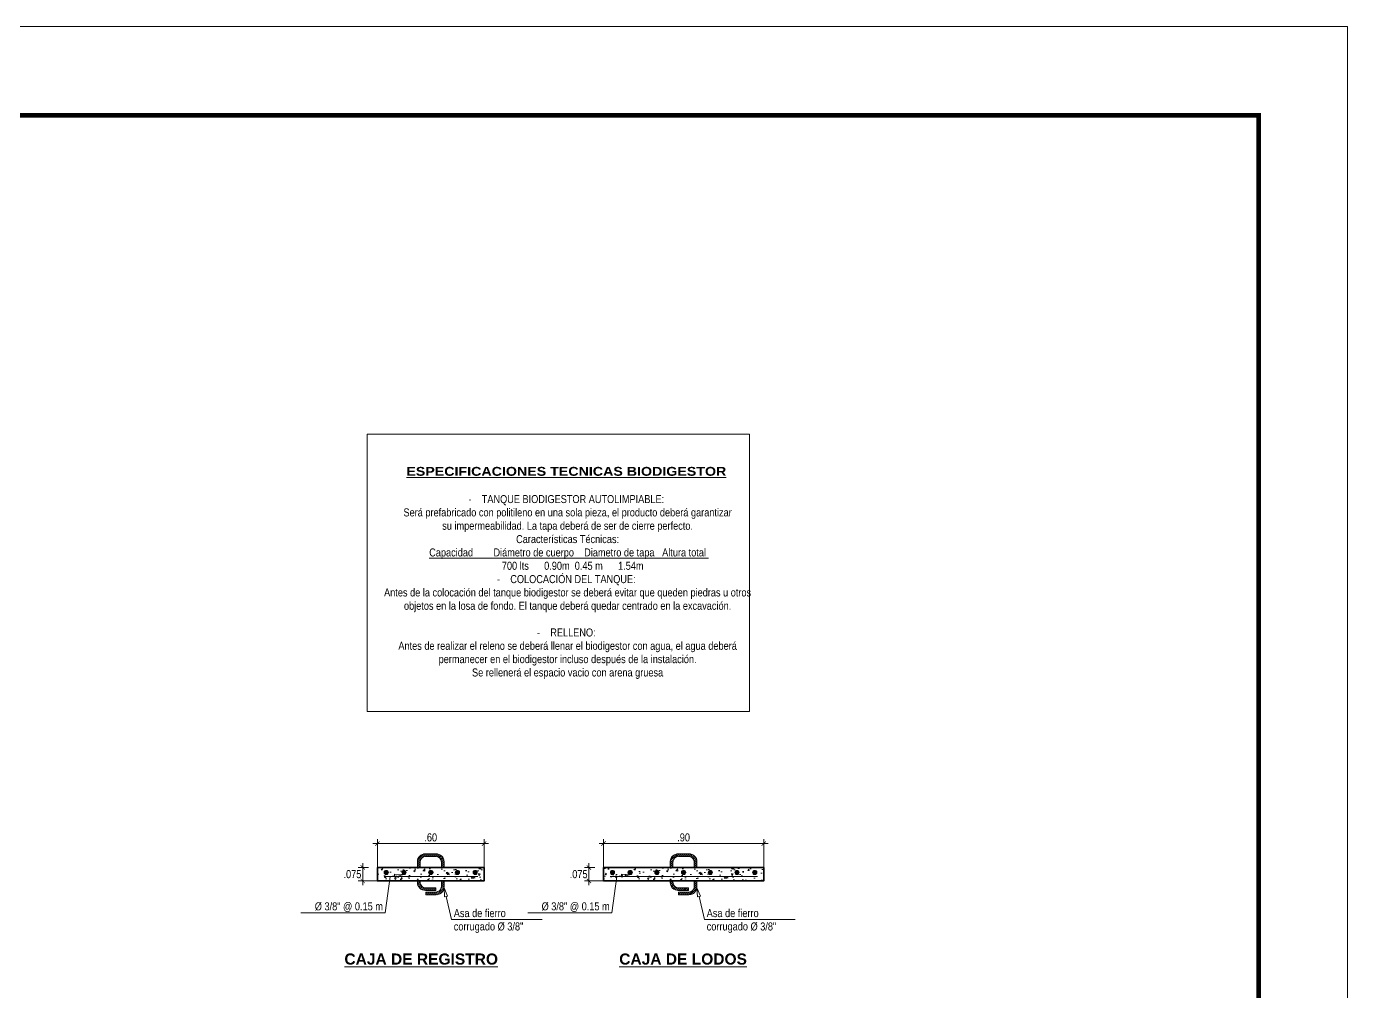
# Model space of a CAD drawing. Header units: metres. Extents: x 0 to 1935, y 0 to 1529.
# Drawn here: x 1921.28 to 1928.7, y 1480.17 to 1485.6 of the extents above; entities that cross this region are included whole.
import ezdxf
from ezdxf import colors
from ezdxf.entities.mleader import LeaderData, LeaderLine
from ezdxf.math import Vec2, Vec3

# ---------------------------------------------------------------- set-up
doc = ezdxf.new("R2010")
doc.units = ezdxf.units.M
doc.header["$LTSCALE"] = 0.005
for name, color, linetype, lineweight in [('-Acero', 152, 'Continuous', 9), ('-Achurado', 251, 'Continuous', 5), ('-Acotado', 251, 'Continuous', 5), ('-Corte', 7, 'Continuous', 35), ('-Cuadro', 7, 'Continuous', 20), ('-Textos', 7, 'Continuous', 20), ('-Vista', 148, 'Continuous', 9)]:
    doc.layers.add(name, color=color, linetype=linetype, lineweight=lineweight)
doc.styles.add('-Arial Narrow', font='ARIALN.TTF')
doc.dimstyles.new('Esc 1_25', dxfattribs={"dimscale": 0.025, "dimtxt": 1.8, "dimasz": 1, "dimexe": 1, "dimexo": 2, "dimgap": 0.45, "dimtad": 2, "dimtih": 1, "dimtoh": 1, "dimzin": 4, "dimdsep": 46, "dimtxsty": '-Arial Narrow', "dimblk": 'ARCHTICK', "dimcen": 1, "dimdle": 1, "dimclrd": 256, "dimclre": 256, "dimclrt": 7, "dimadec": 0, "dimazin": 0, "dimtfac": 1, "dimtix": 1, "dimtmove": 1, "dimatfit": 2, "dimldrblk": 'ARCHTICK', "dimfxl": 1, "dimtolj": 2, "dimlwd": 5, "dimlwe": 0, "dimarcsym": 0})

# ---------------------------------------------------------------- blocks, each defined once
blk = doc.blocks.new('Hoja A2 1 en 1000')
at = {"layer": '-Cuadro', "color": 0}
blk.add_lwpolyline([(594, 0), (594, 420.04), (0, 420.04), (0, 0)], close=True, dxfattribs=at)
at = {"layer": '-Cuadro', "color": 0, "const_width": 1}
blk.add_lwpolyline([(20, 20), (574, 20), (574, 400.04), (20, 400.04)], close=True, dxfattribs=at)
blk = doc.blocks.new('Asa de fierro corrugado')
at = {"layer": '-Vista'}
h = blk.add_hatch(dxfattribs=at)
h.set_pattern_fill('ANSI31', color=256, scale=0.0025)
h.set_pattern_definition([(45, (-1549.186777, -1467.416816), (-0.005612660076, 0.005612660076), [])])
h.paths.add_polyline_path([(0.06, 0.0302), (0.06, 0), (0.075, 0), (0.075, 0.0323, 0.414214), (0.03, 0.0773), (-0.03, 0.0773, 0.414214), (-0.075, 0.0323), (-0.075, 0), (-0.06, 0), (-0.06, 0.0302, -0.414214), (-0.0279, 0.0623), (0.0279, 0.0623, -0.414214)])
h.paths.add_polyline_path([(0.075, -0.1081), (0.075, -0.075), (0.06, -0.075), (0.06, -0.106, -0.414214), (0.0279, -0.1381), (-0.0279, -0.1381), (-0.0279, -0.1531), (0.03, -0.1531, 0.414214)])
h.paths.add_polyline_path([(-0.06, -0.0822), (-0.06, -0.075), (-0.075, -0.075), (-0.075, -0.0842, 0.414214), (-0.03, -0.1292), (0.0279, -0.1292), (0.0279, -0.1142), (-0.0279, -0.1142, -0.414214)])
for p, q in [((0.03, 0.0773), (-0.03, 0.0773)), ((-0.075, 0.0323), (-0.075, 0)), ((-0.06, 0), (-0.06, 0.0302)), ((-0.0279, 0.0623), (0.0279, 0.0623)), ((0.06, 0.0302), (0.06, 0)), ((0.075, 0), (0.075, 0.0323)), ((-0.075, 0), (-0.06, 0)), ((0.06, 0), (0.075, 0)), ((-0.075, -0.075), (-0.06, -0.075)), ((-0.025, -0.0756), (-0.0244, -0.075)), ((0.075, -0.075), (0.06, -0.075))]:
    blk.add_line(p, q, dxfattribs=at)
for points in [[(-0.06, -0.075), (-0.06, -0.0822, 0.414214), (-0.0279, -0.1142), (0.0279, -0.1142), (0.0279, -0.1292), (-0.03, -0.1292, -0.414214), (-0.075, -0.0842), (-0.075, -0.075)], [(0.06, -0.075), (0.06, -0.106, -0.414214), (0.0279, -0.1381), (-0.0279, -0.1381), (-0.0279, -0.1531), (0.03, -0.1531, 0.414214), (0.075, -0.1081), (0.075, -0.075)]]:
    blk.add_lwpolyline(points, format="xyb", dxfattribs=at)
for centre, radius, start, end in [((-0.03, 0.0323), 0.045, 90, 180), ((0.03, 0.0323), 0.045, 360, 90), ((-0.0279, 0.0302), 0.0321, 90, 180), ((0.0279, 0.0302), 0.0321, 360, 90)]:
    blk.add_arc(centre, radius, start, end, dxfattribs=at)
blk = doc.blocks.new('_ClosedBlank')
at = {"color": 0, "linetype": 'ByBlock', "lineweight": -2}
for p, q in [((-1, 0.17), (0, 0)), ((-1, 0.17), (-1, -0.17)), ((0, 0), (-1, -0.17))]:
    blk.add_line(p, q, dxfattribs=at)
blk = doc.blocks.new('_ArchTick')
at = {"color": 0, "linetype": 'ByBlock', "const_width": 0.15}
blk.add_lwpolyline([(-0.5, -0.5), (0.5, 0.5)], dxfattribs=at)
blk = doc.blocks.new('*D449')
at = {"layer": '-Acotado', "lineweight": 0, "transparency": 16777216}
for p, q in [((1924.4707, 1480.8684), (1924.4135, 1480.8684)), ((1924.5207, 1480.7934), (1924.4135, 1480.7934))]:
    blk.add_line(p, q, dxfattribs=at)
at = {"layer": '-Acotado', "lineweight": 5, "transparency": 16777216}
blk.add_line((1924.4385, 1480.7684), (1924.4385, 1480.8934), dxfattribs=at)
at = {"layer": 'Defpoints', "color": 0, "transparency": 16777216}
for p in [(1924.4385, 1480.8684), (1924.5207, 1480.8684), (1924.5707, 1480.7934)]:
    blk.add_point(p, dxfattribs=at)
at = {"layer": '-Acotado', "lineweight": 5, "transparency": 16777216, "xscale": 0.025, "yscale": 0.025, "zscale": 0.025}
for p, rotation in [((1924.4385, 1480.8684), 90), ((1924.4385, 1480.7934), 270)]:
    blk.add_blockref('_ArchTick', p, dxfattribs=dict(at, rotation=rotation))
at = {"layer": '-Acotado', "color": 7, "transparency": 16777216, "insert": (1924.3805, 1480.8309), "char_height": 0.045, "attachment_point": 5, "style": '-Arial Narrow'}
blk.add_mtext('\\A2;.075', dxfattribs=at)
blk = doc.blocks.new('*D425')
at = {"layer": '-Acotado', "lineweight": 5, "transparency": 16777216}
blk.add_line((1924.4957, 1481.0032), (1925.4457, 1481.0032), dxfattribs=at)
at = {"layer": '-Acotado', "lineweight": 0, "transparency": 16777216}
for p, q in [((1924.5207, 1480.8434), (1924.5207, 1481.0282)), ((1925.4207, 1480.8434), (1925.4207, 1481.0282))]:
    blk.add_line(p, q, dxfattribs=at)
at = {"layer": 'Defpoints', "color": 0, "transparency": 16777216}
for p in [(1925.4207, 1481.0032), (1924.5207, 1480.7934), (1925.4207, 1480.7934)]:
    blk.add_point(p, dxfattribs=at)
at = {"layer": '-Acotado', "lineweight": 5, "transparency": 16777216, "xscale": 0.025, "yscale": 0.025, "zscale": 0.025, "rotation": 180}
blk.add_blockref('_ArchTick', (1924.5207, 1481.0032), dxfattribs=at)
at = {"layer": '-Acotado', "lineweight": 5, "transparency": 16777216, "xscale": 0.025, "yscale": 0.025, "zscale": 0.025}
blk.add_blockref('_ArchTick', (1925.4207, 1481.0032), dxfattribs=at)
at = {"layer": '-Acotado', "color": 7, "transparency": 16777216, "insert": (1924.9707, 1481.0374), "char_height": 0.045, "attachment_point": 5, "style": '-Arial Narrow'}
blk.add_mtext('\\A2;.90', dxfattribs=at)
blk = doc.blocks.new('*D450')
at = {"layer": '-Acotado', "lineweight": 0, "transparency": 16777216}
for p, q in [((1923.1989, 1480.8684), (1923.1416, 1480.8684)), ((1923.2489, 1480.7934), (1923.1416, 1480.7934))]:
    blk.add_line(p, q, dxfattribs=at)
at = {"layer": '-Acotado', "lineweight": 5, "transparency": 16777216}
blk.add_line((1923.1666, 1480.7684), (1923.1666, 1480.8934), dxfattribs=at)
at = {"layer": 'Defpoints', "color": 0, "transparency": 16777216}
for p in [(1923.1666, 1480.8684), (1923.2489, 1480.8684), (1923.2989, 1480.7934)]:
    blk.add_point(p, dxfattribs=at)
at = {"layer": '-Acotado', "lineweight": 5, "transparency": 16777216, "xscale": 0.025, "yscale": 0.025, "zscale": 0.025}
for p, rotation in [((1923.1666, 1480.8684), 90), ((1923.1666, 1480.7934), 270)]:
    blk.add_blockref('_ArchTick', p, dxfattribs=dict(at, rotation=rotation))
at = {"layer": '-Acotado', "color": 7, "transparency": 16777216, "insert": (1923.1087, 1480.8309), "char_height": 0.045, "attachment_point": 5, "style": '-Arial Narrow'}
blk.add_mtext('\\A2;.075', dxfattribs=at)
blk = doc.blocks.new('*D385')
at = {"layer": '-Acotado', "lineweight": 5, "transparency": 16777216}
blk.add_line((1923.2239, 1481.0032), (1923.8739, 1481.0032), dxfattribs=at)
at = {"layer": '-Acotado', "lineweight": 0, "transparency": 16777216}
for p, q in [((1923.2489, 1480.8434), (1923.2489, 1481.0282)), ((1923.8489, 1480.8434), (1923.8489, 1481.0282))]:
    blk.add_line(p, q, dxfattribs=at)
at = {"layer": 'Defpoints', "color": 0, "transparency": 16777216}
for p in [(1923.8489, 1481.0032), (1923.2489, 1480.7934), (1923.8489, 1480.7934)]:
    blk.add_point(p, dxfattribs=at)
at = {"layer": '-Acotado', "lineweight": 5, "transparency": 16777216, "xscale": 0.025, "yscale": 0.025, "zscale": 0.025, "rotation": 180}
blk.add_blockref('_ArchTick', (1923.2489, 1481.0032), dxfattribs=at)
at = {"layer": '-Acotado', "lineweight": 5, "transparency": 16777216, "xscale": 0.025, "yscale": 0.025, "zscale": 0.025}
blk.add_blockref('_ArchTick', (1923.8489, 1481.0032), dxfattribs=at)
at = {"layer": '-Acotado', "color": 7, "transparency": 16777216, "insert": (1923.5489, 1481.0374), "char_height": 0.045, "attachment_point": 5, "style": '-Arial Narrow'}
blk.add_mtext('\\A2;.60', dxfattribs=at)

msp = doc.modelspace()

# ---------------------------------------------------------------- hatches: boundary and pattern name
at = {"layer": '-Acero', "ltscale": 3}
for points in [[(1923.2989, 1480.85244, 1), (1923.2989, 1480.82844, 1)], [(1923.3989, 1480.85244, 1), (1923.3989, 1480.82844, 1)], [(1923.5489, 1480.85244, 1), (1923.5489, 1480.82844, 1)], [(1923.6989, 1480.85244, 1), (1923.6989, 1480.82844, 1)], [(1923.7989, 1480.85244, 1), (1923.7989, 1480.82844, 1)], [(1924.57071, 1480.85244, 1), (1924.57071, 1480.82844, 1)], [(1924.67071, 1480.85244, 1), (1924.67071, 1480.82844, 1)], [(1924.82071, 1480.85244, 1), (1924.82071, 1480.82844, 1)], [(1924.97071, 1480.85244, 1), (1924.97071, 1480.82844, 1)], [(1925.12071, 1480.85244, 1), (1925.12071, 1480.82844, 1)], [(1925.27071, 1480.85244, -1), (1925.27071, 1480.82844, -1)], [(1925.37071, 1480.85244, 1), (1925.37071, 1480.82844, 1)], [(1925.37071, 1480.85244, -1), (1925.37071, 1480.82844, -1)]]:
    msp.add_hatch(color=256, dxfattribs=at).paths.add_polyline_path(points)
at = {"layer": '-Achurado'}
h = msp.add_hatch(dxfattribs=at)
h.set_pattern_fill('AR-CONC', color=256, scale=0.0005)
h.set_pattern_definition([(50, (342.360845, -5.434554), (0.0910923345, -0.0079695428), [0.009525, -0.104775]), (355, (342.360845, -5.43455), (-0.0176217107, 0.0955284226), [0.00762, -0.083820292]), (100.4514447, (342.36844, -5.43522), (0.0734706235, 0.087558876), [0.0080950044, -0.0890451223]), (46.1842, (342.36084, -5.40915), (0.1355395204, -0.021021164), [0.0142875, -0.1571625]), (96.6355576, (342.37214, -5.4109), (0.118702067, 0.123713062), [0.012142512, -0.133567804]), (351.184151, (342.36084, -5.40915), (0.118702067, 0.123713062), [0.0114299835, -0.125729866]), (21, (342.373545, -5.415504), (0.0758071956, -0.051132599), [0.009525, -0.104775]), (326, (342.373545, -5.4155), (0.030901014, 0.092093983), [0.00762, -0.08382]), (71.451445, (342.37986, -5.419765), (0.1067082096, 0.0409613844), [0.0080950044, -0.0890449688]), (37.5, (342.360845, -5.434554), (0.00154430163, 0.04227751944), [0, -0.082804, 0, -0.08509, 0, -0.0841375]), (7.5, (342.360845, -5.434554), (0.0334098313, 0.0500902874), [0, -0.048514, 0, -0.080899, 0, -0.0320675]), (327.5, (342.332524, -5.434554), (0.0677952976, -0.002864372), [0, -0.03175, 0, -0.09906, 0, -0.131445]), (317.5, (342.319824, -5.434554), (0.0740645907, 0.0127132455), [0, -0.041275, 0, -0.065786, 0, -0.093345])])
h.paths.add_polyline_path([(1923.2489, 1480.86844), (1923.2489, 1480.79344), (1923.8489, 1480.79344), (1923.8489, 1480.86844)])
h = msp.add_hatch(dxfattribs=at)
h.set_pattern_fill('AR-CONC', color=256, scale=0.0005)
h.set_pattern_definition([(50, (343.78265, -5.434554), (0.0910923345, -0.0079695428), [0.009525, -0.104775]), (355, (343.78265, -5.43455), (-0.0176217107, 0.0955284226), [0.00762, -0.083820292]), (100.4514447, (343.79024, -5.43522), (0.0734706235, 0.087558876), [0.0080950044, -0.0890451223]), (46.1842, (343.78265, -5.40915), (0.1355395204, -0.021021164), [0.0142875, -0.1571625]), (96.6355576, (343.79394, -5.4109), (0.118702067, 0.123713062), [0.012142512, -0.133567804]), (351.184151, (343.78265, -5.40915), (0.118702067, 0.123713062), [0.0114299835, -0.125729866]), (21, (343.79535, -5.415504), (0.0758071956, -0.051132599), [0.009525, -0.104775]), (326, (343.79535, -5.4155), (0.030901014, 0.092093983), [0.00762, -0.08382]), (71.451445, (343.80167, -5.419765), (0.1067082096, 0.0409613844), [0.0080950044, -0.0890449688]), (37.5, (343.78265, -5.434554), (0.00154430163, 0.04227751944), [0, -0.082804, 0, -0.08509, 0, -0.0841375]), (7.5, (343.78265, -5.434554), (0.0334098313, 0.0500902874), [0, -0.048514, 0, -0.080899, 0, -0.0320675]), (327.5, (343.754327, -5.434554), (0.0677952976, -0.002864372), [0, -0.03175, 0, -0.09906, 0, -0.131445]), (317.5, (343.74163, -5.434554), (0.0740645907, 0.0127132455), [0, -0.041275, 0, -0.065786, 0, -0.093345])])
h.paths.add_polyline_path([(1924.52071, 1480.86844), (1924.52071, 1480.79344), (1925.42071, 1480.79344), (1925.42071, 1480.86844)])

# ---------------------------------------------------------------- linework, layer by layer
at = {"layer": '-Acero', "ltscale": 3}
for p, q in [((1923.28639, 1480.81844), (1923.8138, 1480.81844)), ((1924.55819, 1480.81844), (1925.3856, 1480.81844))]:
    msp.add_line(p, q, dxfattribs=at)
for centre in [(1923.2989, 1480.84044), (1923.3989, 1480.84044), (1923.5489, 1480.84044), (1923.6989, 1480.84044), (1923.7989, 1480.84044), (1924.57071, 1480.84044), (1924.67071, 1480.84044), (1924.82071, 1480.84044), (1924.97071, 1480.84044), (1925.12071, 1480.84044), (1925.27071, 1480.84044), (1925.37071, 1480.84044), (1925.37071, 1480.84044)]:
    msp.add_circle(centre, 0.012, dxfattribs=at)
at = {"layer": '-Corte', "ltscale": 3}
for points in [[(1923.2489, 1480.86844), (1923.2489, 1480.79344), (1923.8489, 1480.79344), (1923.8489, 1480.86844)], [(1924.52071, 1480.86844), (1924.52071, 1480.79344), (1925.42071, 1480.79344), (1925.42071, 1480.86844)]]:
    msp.add_lwpolyline(points, close=True, dxfattribs=at)
at = {"layer": '-Textos'}
msp.add_lwpolyline([(1923.19181, 1483.30517), (1925.3408, 1483.30517), (1925.3408, 1481.74516), (1923.19181, 1481.74516)], close=True, dxfattribs=at)

# ---------------------------------------------------------------- block references
at = {"layer": '-Acotado'}
for p in [(1923.5489, 1480.86844), (1924.97071, 1480.86844)]:
    msp.add_blockref('Asa de fierro corrugado', p, dxfattribs=at)
at = {"xscale": 0.025, "yscale": 0.025, "zscale": 0.025}
msp.add_blockref('Hoja A2 1 en 1000', (1913.85329, 1475.09727), dxfattribs=at)

# ---------------------------------------------------------------- texts
at = {"layer": '-Textos', "insert": (1923.19181, 1482.52517), "char_height": 0.045, "width": 2.1489838, "attachment_point": 4, "style": '-Arial Narrow'}
msp.add_mtext('\\A1;\\pxl2,qc;{\\fArial Black|b1|i0|c0|p34;\\H1.1111x;\\LESPECIFICACIONES TECNICAS BIODIGESTOR\\P\\pql;\\H0.9x;\\P}-    TANQUE BIODIGESTOR AUTOLIMPIABLE:\\P\\pi-1,l3,t3;^ISerá prefabricado con politileno en una sola pieza, el producto deberá garantizar\\P\\pi-3,l5;^Isu impermeabilidad. La tapa deberá de ser de cierre perfecto.\\P^ICaracterísticas Técnicas:\\P^I^I{\\LCapacidad}^I       {\\LDiámetro de cuerpo}    {\\LDiametro de tapa}   {\\LAltura total}^I^I{\\L\\P\\pi-4,l6;}          ^I700 lts^I^I    0.90m^I^I0.45 m^I   ^I 1.54m^I^I^I^I^I^I^I\\P\\pi-3,l5;-    COLOCACIÓN DEL TANQUE:\\P\\pi-1,l3;^IAntes de la colocación del tanque biodigestor se deberá evitar que queden piedras u otros\\P\\pi-3,l5;^Iobjetos en la losa de fondo. El tanque deberá quedar centrado en la excavación.\\P\\pi0,l2,tz;{\\H0.99998x;\\P-    RELLENO:\\P\\pi-3,l5,t3;^IAntes de realizar el releno se deberá llenar el biodigestor con agua, el agua deberá\\P^Ipermanecer en el biodigestor incluso después de la instalación.\\P^ISe rellenerá el espacio vacio con arena gruesa\\fTimes New Roman|b0|i0|c0|p18;                }', dxfattribs=at)
at = {"layer": '-Textos', "char_height": 0.09375, "attachment_point": 5, "style": '-Arial Narrow'}
for s, insert in [('{\\fArial|b1|i0|c0|p34;\\H0.66667x;\\LCAJA DE REGISTRO}', (1923.49538, 1480.35318)), ('{\\fArial|b1|i0|c0|p34;\\H0.66667x;\\LCAJA DE LODOS}', (1924.96758, 1480.35318))]:
    msp.add_mtext(s, dxfattribs=dict(at, insert=insert))

# ---------------------------------------------------------------- dimensions: what is measured, and where the dimension line sits
at = {"layer": '-Acotado'}
for base, p1, p2, picture, middle in [((1923.8489, 1481.0032), (1923.2489, 1480.79344), (1923.8489, 1480.79344), '*D385', (1923.5489, 1481.03742)), ((1925.42071, 1481.0032), (1924.52071, 1480.79344), (1925.42071, 1480.79344), '*D425', (1924.97071, 1481.03742))]:
    dim = msp.add_linear_dim(base=base, p1=p1, p2=p2, dimstyle='Esc 1_25', override={"dimtmove": 0}, dxfattribs=at)
    dim.commit()
    dim.dimension.update_dxf_attribs({"geometry": picture, "text_midpoint": middle})
for base, p1, p2, picture, middle in [((1923.16665, 1480.86844), (1923.2989, 1480.79344), (1923.2489, 1480.86844), '*D450', (1923.10868, 1480.83094)), ((1924.43845, 1480.86844), (1924.57071, 1480.79344), (1924.52071, 1480.86844), '*D449', (1924.38048, 1480.83094))]:
    dim = msp.add_linear_dim(base=base, p1=p1, p2=p2, angle=90, dimstyle='Esc 1_25', override={"dimdec": 3}, dxfattribs=at)
    dim.commit()
    dim.dimension.update_dxf_attribs({"geometry": picture, "text_midpoint": middle})

# ---------------------------------------------------------------- leaders
ml = msp.add_multileader_mtext('Standard', dxfattribs=at)
ml.set_content('%%C 3/8" @ 0.15 m', color=7, style='-Arial Narrow')
ml.set_leader_properties(color=7, linetype='ByLayer', lineweight=0)
ml.set_arrow_properties(name='CLOSEDBLANK')
ml.build(insert=Vec2(0, 0))
ml.multileader.update_dxf_attribs({"has_dogleg": 0, "text_left_attachment_type": 6, "text_right_attachment_type": 6, "dogleg_length": 0, "arrow_head_size": 0.05, "scale": 0.025})
ctx = ml.context
ctx.base_point, ctx.scale, ctx.char_height, ctx.arrow_head_size, ctx.landing_gap_size, ctx.plane_origin = Vec3(1922.89029, 1480.61431), 0.025, 0.045, 0.05, 0.0125, Vec3(1923.53388, 1480.29603)
ctx.left_attachment, ctx.right_attachment, ctx.text_align_type = 6, 6, 2
notes = []
notes.append((ctx, [(0, (1, 1, 0), (1923.29278, 1480.61431), (-1, 0), 0, [(1, [(1923.39642, 1480.82844), (1923.32134, 1480.81844)], 0, [])])]))
ctx.mtext.insert, ctx.mtext.alignment, ctx.mtext.flow_direction = Vec3(1923.28028, 1480.67254), 3, 5
ml = msp.add_multileader_mtext('Standard', dxfattribs=at)
ml.set_content('%%C 3/8" @ 0.15 m', color=7, style='-Arial Narrow')
ml.set_leader_properties(color=7, linetype='ByLayer', lineweight=0)
ml.set_arrow_properties(name='CLOSEDBLANK')
ml.build(insert=Vec2(0, 0))
ml.multileader.update_dxf_attribs({"has_dogleg": 0, "text_left_attachment_type": 6, "text_right_attachment_type": 6, "dogleg_length": 0, "arrow_head_size": 0.05, "scale": 0.025})
ctx = ml.context
ctx.base_point, ctx.scale, ctx.char_height, ctx.arrow_head_size, ctx.landing_gap_size, ctx.plane_origin = Vec3(1924.1651, 1480.61431), 0.025, 0.045, 0.05, 0.0125, Vec3(1924.8087, 1480.29603)
ctx.left_attachment, ctx.right_attachment, ctx.text_align_type = 6, 6, 2
notes.append((ctx, [(0, (1, 1, 0), (1924.5676, 1480.61431), (-1, 0), 0, [(1, [(1924.67124, 1480.82844), (1924.59616, 1480.81844)], 0, [])])]))
ctx.mtext.insert, ctx.mtext.alignment, ctx.mtext.flow_direction = Vec3(1924.5551, 1480.67254), 3, 5
ml = msp.add_multileader_mtext('Standard', dxfattribs=at)
ml.set_content('Asa de fierro\\Pcorrugado %%C 3/8"', color=7, style='-Arial Narrow')
ml.set_leader_properties(color=7, linetype='ByLayer', lineweight=0)
ml.set_arrow_properties(name='CLOSEDBLANK')
ml.build(insert=Vec2(0, 0))
ml.multileader.update_dxf_attribs({"has_dogleg": 0, "text_left_attachment_type": 6, "text_right_attachment_type": 6, "dogleg_length": 0, "arrow_head_size": 0.05, "scale": 0.025})
ctx = ml.context
ctx.base_point, ctx.scale, ctx.char_height, ctx.arrow_head_size, ctx.landing_gap_size, ctx.plane_origin = Vec3(1923.66612, 1480.57629), 0.025, 0.045, 0.05, 0.0125, Vec3(1923.59716, 1480.35552)
ctx.left_attachment, ctx.right_attachment = 6, 6
notes.append((ctx, [(0, (1, 1, 0), (1923.66612, 1480.57629), (1, 0), 0, [(0, [(1923.6239, 1480.75444)], 0, [])])]))
ctx.mtext.insert, ctx.mtext.flow_direction = Vec3(1923.67862, 1480.63452), 5
ml = msp.add_multileader_mtext('Standard', dxfattribs=at)
ml.set_content('Asa de fierro\\Pcorrugado %%C 3/8"', color=7, style='-Arial Narrow')
ml.set_leader_properties(color=7, linetype='ByLayer', lineweight=0)
ml.set_arrow_properties(name='CLOSEDBLANK')
ml.build(insert=Vec2(0, 0))
ml.multileader.update_dxf_attribs({"has_dogleg": 0, "text_left_attachment_type": 6, "text_right_attachment_type": 6, "dogleg_length": 0, "arrow_head_size": 0.05, "scale": 0.025})
ctx = ml.context
ctx.base_point, ctx.scale, ctx.char_height, ctx.arrow_head_size, ctx.landing_gap_size, ctx.plane_origin = Vec3(1925.08792, 1480.57629), 0.025, 0.045, 0.05, 0.0125, Vec3(1925.01896, 1480.35552)
ctx.left_attachment, ctx.right_attachment = 6, 6
notes.append((ctx, [(0, (1, 1, 0), (1925.08792, 1480.57629), (1, 0), 0, [(0, [(1925.04571, 1480.75444)], 0, [])])]))
ctx.mtext.insert, ctx.mtext.flow_direction = Vec3(1925.10042, 1480.63452), 5
for ctx, leaders in notes:
    for number, flags, end, landing, length, lines in leaders:
        leader = LeaderData()
        leader.index, (leader.has_last_leader_line, leader.has_dogleg_vector, leader.attachment_direction) = number, flags
        leader.last_leader_point, leader.dogleg_vector, leader.dogleg_length = Vec3(end), Vec3(landing), length
        for number, points, colour, breaks in lines:
            line = LeaderLine()
            line.index, line.vertices, line.color, line.breaks = number, Vec3.list(points), colors.encode_raw_color(colour), breaks
            leader.lines.append(line)
        ctx.leaders.append(leader)

doc.saveas('drawing.dxf')
